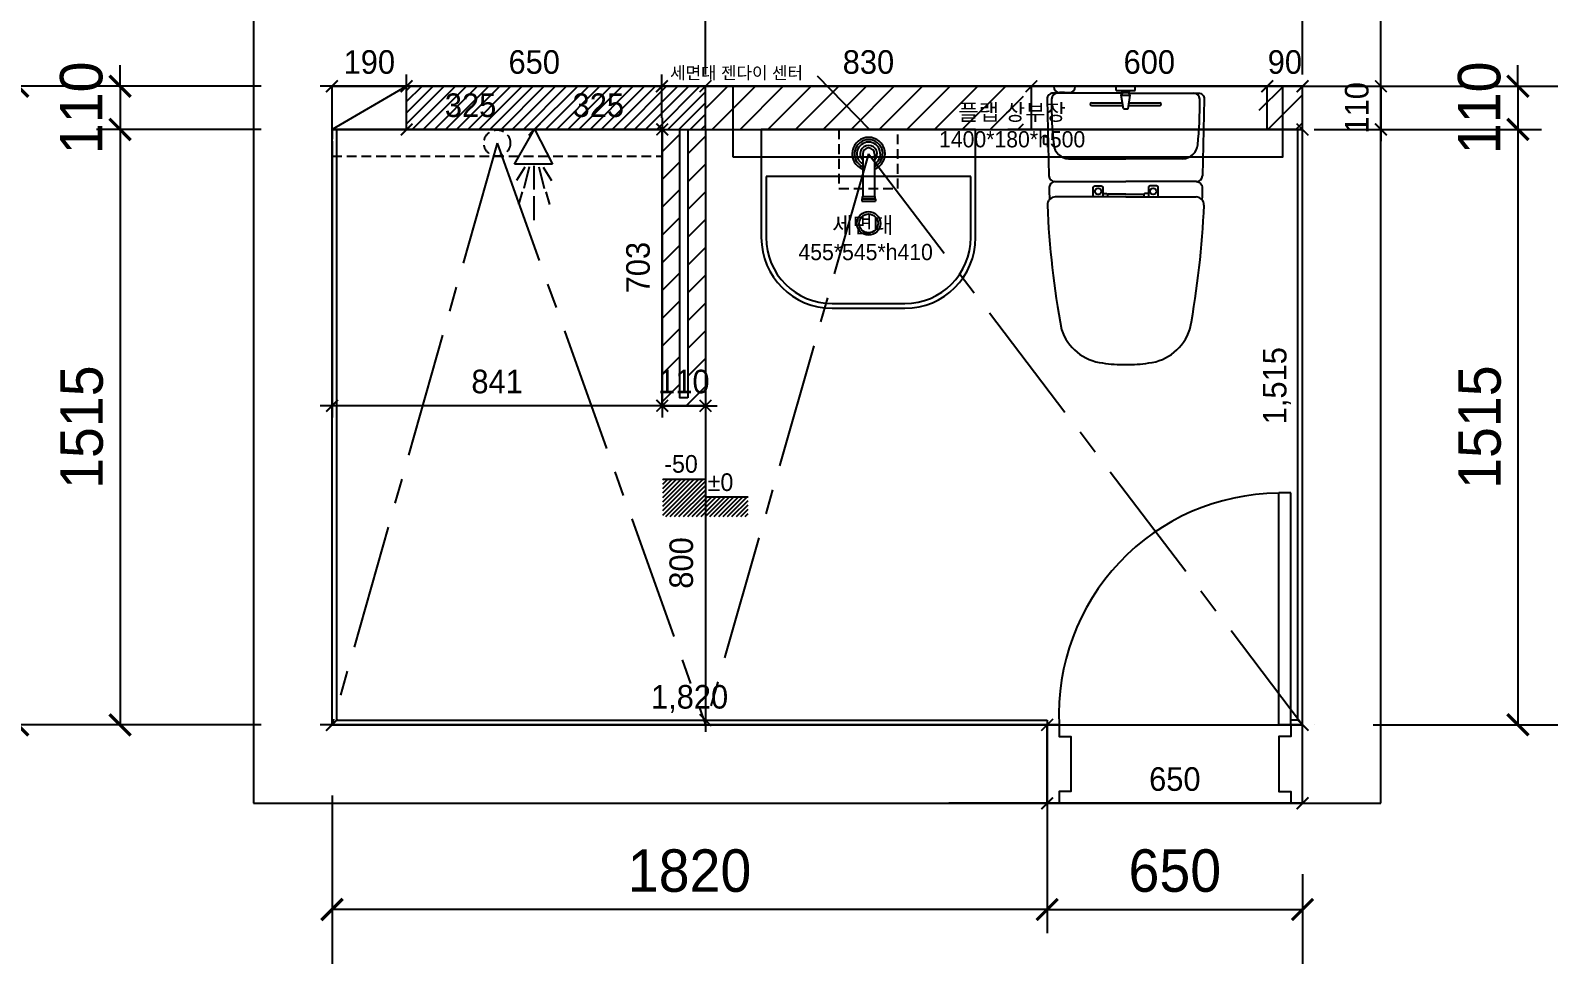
# Model space of a CAD drawing. Header units: millimetres. Extents: x 217202 to 745838, y -6815 to 171372.
# Drawn here: x 407338 to 411202, y 25966 to 28318 of the extents above; entities that cross this region are included whole.
import ezdxf

# ---------------------------------------------------------------- set-up
doc = ezdxf.new("R2010")
doc.units = ezdxf.units.MM
doc.header["$PDMODE"] = 3
for name, pattern in [('CENTER', [50.8, 31.75, -6.35, 6.35, -6.35]), ('DASHED', [0.75, 0.5, -0.25]), ('HIDDEN', [0.375, 0.25, -0.125])]:
    doc.linetypes.add(name, pattern=pattern)
doc.layers.get('DEFPOINTS').update_dxf_attribs({"color": 248})
for name, color, linetype in [('0-ELC TEXT', 7, 'Continuous'), ('03-WAL NEW', 3, 'Continuous'), ('06-FUR', 6, 'Continuous'), ('06-LIGHT', 4, 'Continuous'), ('07-DIM', 5, 'Continuous'), ('BATH', 4, 'Continuous'), ('C-WALL1', 2, 'Continuous'), ('CO-BATH', 6, 'Continuous'), ('FIN', 2, 'Continuous'), ('FUR', 8, 'DASHED'), ('HAT', 5, 'Continuous'), ('HL', 6, 'HIDDEN'), ('TOILET-1', 6, 'Continuous'), ('도면층4', 4, 'Continuous'), ('도면층5', 5, 'Continuous')]:
    doc.layers.add(name, color=color, linetype=linetype)
doc.styles.add('HY 울릉도 L', font='')
doc.styles.add('YOURNAME', font='HY울릉도M.TTF')
doc.styles.add('코레일둥고', font='Korail_Round_Gothic_Medium.ttf')
doc.styles.get('HY 울릉도 L').set_extended_font_data('HY울릉도L')
doc.dimstyles.new('30', dxfattribs={"dimscale": 30, "dimtxt": 2, "dimasz": 1, "dimexe": 1, "dimexo": 1, "dimgap": 1, "dimtad": 1, "dimdec": 0, "dimrnd": 0.05, "dimdsep": 46, "dimlunit": 6, "dimtxsty": 'HY 울릉도 L', "dimblk": 'ARCHTICK', "dimcen": 2.5, "dimdle": 1, "dimclrd": 133, "dimclre": 133, "dimclrt": 30, "dimadec": 0, "dimazin": 0, "dimtfac": 1, "dimtdec": 0, "dimtix": 1, "dimtmove": 2, "dimatfit": 3, "dimldrblk": 'ARCHTICK', "dimfxl": 1, "dimlwd": -1, "dimlwe": -1, "dimarcsym": 0})
doc.dimstyles.new('YOURNAME-60', dxfattribs={"dimscale": 60, "dimtxt": 1.8, "dimasz": 0.9, "dimexe": 1, "dimexo": 3, "dimgap": 0.7, "dimtad": 1, "dimdec": 0, "dimzin": 0, "dimdsep": 46, "dimtxsty": 'YOURNAME', "dimblk": 'ARCHTICK', "dimcen": 0, "dimclrd": 1, "dimclre": 1, "dimclrt": 7, "dimadec": 0, "dimazin": 0, "dimtfac": 1, "dimtdec": 0, "dimtix": 1, "dimtmove": 2, "dimatfit": 3, "dimldrblk": 'ARCHTICK', "dimfxl": 1, "dimtolj": 1, "dimtzin": 0, "dimarcsym": 0})

# ---------------------------------------------------------------- blocks, each defined once
blk = doc.blocks.new('_ArchTick')
at = {"color": 0, "linetype": 'ByBlock', "const_width": 0.15}
blk.add_lwpolyline([(-0.5, -0.5), (0.5, 0.5)], dxfattribs=at)
blk = doc.blocks.new('*D322')
at = {"layer": 'DEFPOINTS', "color": 0, "transparency": 16777216}
for p in [(407305.5, 28175.7), (407905.5, 28175.7), (407905.5, 26550.7)]:
    blk.add_point(p, dxfattribs=at)
at = {"layer": 'HAT', "color": 1, "lineweight": -2, "transparency": 16777216}
for p, q in [((407725.5, 28175.7), (407245.5, 28175.7)), ((407305.5, 26550.7), (407305.5, 28175.7)), ((407725.5, 26550.7), (407245.5, 26550.7))]:
    blk.add_line(p, q, dxfattribs=at)
at = {"layer": 'HAT', "color": 1, "lineweight": -2, "transparency": 16777216, "xscale": 54, "yscale": 54, "zscale": 54}
for p, rotation in [((407305.5, 28175.7), 90), ((407305.5, 26550.7), 270)]:
    blk.add_blockref('_ArchTick', p, dxfattribs=dict(at, rotation=rotation))
at = {"layer": 'HAT', "color": 7, "transparency": 16777216, "insert": (407207.2, 27363.2), "char_height": 108, "attachment_point": 5, "rotation": 90, "style": 'YOURNAME'}
blk.add_mtext('\\A1;1625', dxfattribs=at)
blk = doc.blocks.new('A$C4B2D31F0')
at = {"layer": 'FIN', "color": 4}
for p, q in [((185, 690.9), (20.4, 690.9)), ((37.2, 692.3), (24.7, 692.3)), ((37.2, 692.3), (49.7, 692.3)), ((200.9, 690.9), (365.5, 690.9)), ((47.7, 523.7), (192.9, 523.7)), ((338.2, 523.7), (192.9, 523.7)), ((12.6, 465.9), (192.9, 465.9)), ((373.3, 465.9), (192.9, 465.9)), ((192.9, 426.6), (13.7, 426.6)), ((192.9, 426.6), (372.2, 426.6))]:
    blk.add_line(p, q, dxfattribs=at)
for points in [[(20.4, 690.9), (7.9, 690.9, 0.421209), (-7.1, 675.5), (-2.4, 480.5, 0.001659)], [(365.5, 690.9), (378, 690.9, -0.421209), (392.9, 675.5), (388.3, 480.5, -0.001659)], [(12.6, 465.9, 0.371724), (-1.8, 451.2, 0.003515), (-1, 420.3, 0.320541)], [(373.3, 465.9, -0.371724), (387.7, 451.2, -0.003515), (386.9, 420.3, -0.320541)]]:
    blk.add_lwpolyline(points, format="xyb", dxfattribs=at)
for centre, radius, start, end in [((24.7, 707.3), 15, 180, 270), ((49.7, 707.3), 15, 270, 0), ((1004.3, 663.1), 1000, 179.3116, 185.9437), ((20.4, 674.9), 16, 90, 179.3116), ((365.5, 674.9), 16, 0.6884, 90), ((-618.4, 663.1), 1000, 354.0563, 0.6884), ((49.4, 563.7), 40, 185.9437, 267.5129), ((336.5, 563.7), 40, 272.4871, 354.0563), ((12.6, 480.9), 15, 181.3651, 270), ((373.3, 480.9), 15, 270, 358.6349), ((13.7, 406.6), 20, 90, 182.3333), ((372.2, 406.6), 20, 357.6667, 90), ((2197.7, 495.6), 2205.9, 182.3333, 190.6081), ((-1811.8, 495.6), 2205.9, 349.3919, 357.6667), ((148.7, 128.9), 125.5, 198.2964, 263.4241), ((237.2, 128.9), 125.5, 276.5759, 341.7036), ((192.9, 405.9), 405.9, 261.6993, 270), ((192.9, 405.9), 405.9, 270, 278.3007)]:
    blk.add_arc(centre, radius, start, end, dxfattribs=at)
at = {"layer": 'HL', "linetype": 'Continuous'}
for p, q in [((168.9, 697.3), (168.9, 707.3)), ((168.9, 697.3), (216.9, 697.3)), ((186, 692.5), (180.6, 697.3)), ((199.9, 692.5), (205.3, 697.3)), ((216.9, 697.3), (216.9, 707.3)), ((106.4, 666.3), (184.4, 666.3)), ((106.4, 659.3), (185.5, 659.3)), ((181.6, 685.5), (186, 692.5)), ((187, 651.2), (181.6, 685.5)), ((181.6, 685.5), (204.3, 685.5)), ((186, 692.5), (199.9, 692.5)), ((198.9, 651.2), (204.3, 685.5)), ((204.3, 685.5), (199.9, 692.5)), ((200.4, 659.3), (279.4, 659.3)), ((201.4, 666.3), (279.4, 666.3)), ((187, 651.2), (198.9, 651.2)), ((-12, 580.9), (-4.8, 580.9)), ((-16, 576.9), (-16, 564.8)), ((-12, 560.8), (-4.3, 560.8)), ((192.9, 433.7), (146.6, 433.7)), ((192.9, 433.7), (239.3, 433.7))]:
    blk.add_line(p, q, dxfattribs=at)
for points in [[(110.4, 426.6), (110.4, 450.8, -0.414214), (114.4, 454.8), (130.9, 454.8, -0.414214), (134.9, 450.8), (134.9, 435.2), (134.9, 426.6)], [(134.9, 435.2), (144.6, 435.2, -0.414214), (146.6, 433.2), (146.6, 426.6)], [(251, 435.2), (241.3, 435.2, 0.414214), (239.3, 433.2), (239.3, 426.6)], [(275.5, 426.6), (275.5, 450.8, 0.414214), (271.5, 454.8), (255, 454.8, 0.414214), (251, 450.8), (251, 435.2), (251, 426.6)]]:
    blk.add_lwpolyline(points, format="xyb", dxfattribs=at)
for centre in [(122.9, 440.9), (262.9, 440.9)]:
    blk.add_circle(centre, 8, dxfattribs=at)
for centre, radius, start, end in [((106.4, 662.8), 3.5, 90, 270), ((279.4, 662.8), 3.5, 270, 90), ((-12, 576.9), 4, 90, 180), ((-12, 564.8), 4, 180, 270)]:
    blk.add_arc(centre, radius, start, end, dxfattribs=at)
blk = doc.blocks.new('*D317')
at = {"layer": 'DEFPOINTS', "color": 0, "transparency": 16777216}
for p in [(407305.5, 28175.7), (408105.5, 28175.7), (408105.5, 26550.7)]:
    blk.add_point(p, dxfattribs=at)
at = {"layer": 'HAT', "color": 1, "lineweight": -2, "transparency": 16777216}
for p, q in [((407925.5, 28175.7), (407245.5, 28175.7)), ((407305.5, 26550.7), (407305.5, 28175.7)), ((407925.5, 26550.7), (407245.5, 26550.7))]:
    blk.add_line(p, q, dxfattribs=at)
at = {"layer": 'HAT', "color": 1, "lineweight": -2, "transparency": 16777216, "xscale": 54, "yscale": 54, "zscale": 54}
for p, rotation in [((407305.5, 28175.7), 90), ((407305.5, 26550.7), 270)]:
    blk.add_blockref('_ArchTick', p, dxfattribs=dict(at, rotation=rotation))
at = {"layer": 'HAT', "color": 7, "transparency": 16777216, "insert": (407207.2, 27363.2), "char_height": 108, "attachment_point": 5, "rotation": 90, "style": 'YOURNAME'}
blk.add_mtext('\\A1;1625', dxfattribs=at)
blk = doc.blocks.new('AC-8')
at = {"layer": 'BATH'}
for p, q in [((-50.8, 54), (-0.1, 142.7)), ((-0.1, 142.7), (45.4, 54)), ((45.4, 54), (-50.8, 54)), ((-24.7, 46.5), (-46.3, 12.2)), ((-13.5, 47.3), (-27.7, -7.9)), ((-1.6, 49.5), (-1.6, -10.8)), ((10.4, 47.3), (24.5, -7.9)), ((21.6, 46.5), (43.2, 12.2)), ((-31.4, -16.2), (-41.1, -49)), ((-1.6, -27.3), (-1.6, -88.5)), ((28.3, -16.2), (38, -49))]:
    blk.add_line(p, q, dxfattribs=at)
blk = doc.blocks.new('*D347')
at = {"layer": '06-FUR', "color": 133, "transparency": 16777216}
blk.add_line((408590.7, 28065.7), (408976, 28065.7), dxfattribs=at)
at = {"layer": 'DEFPOINTS', "color": 0, "transparency": 16777216}
for p in [(408620.7, 28065.7), (408946, 28065.7), (408946, 28065.7)]:
    blk.add_point(p, dxfattribs=at)
at = {"layer": '06-FUR', "color": 133, "transparency": 16777216, "xscale": 30, "yscale": 30, "zscale": 30, "rotation": 180}
blk.add_blockref('_ArchTick', (408620.7, 28065.7), dxfattribs=at)
at = {"layer": '06-FUR', "color": 133, "transparency": 16777216, "xscale": 30, "yscale": 30, "zscale": 30}
blk.add_blockref('_ArchTick', (408946, 28065.7), dxfattribs=at)
at = {"layer": '06-FUR', "color": 30, "transparency": 16777216, "insert": (408783.3, 28127), "char_height": 60, "attachment_point": 5, "style": 'HY 울릉도 L'}
blk.add_mtext('325', dxfattribs=at)
blk = doc.blocks.new('*D348')
at = {"layer": '06-FUR', "color": 133, "transparency": 16777216}
blk.add_line((408650.7, 28065.7), (408265.5, 28065.7), dxfattribs=at)
at = {"layer": 'DEFPOINTS', "color": 0, "transparency": 16777216}
for p in [(408295.5, 28065.7), (408295.5, 28065.7), (408620.7, 28065.7)]:
    blk.add_point(p, dxfattribs=at)
at = {"layer": '06-FUR', "color": 133, "transparency": 16777216, "xscale": 30, "yscale": 30, "zscale": 30, "rotation": 180}
blk.add_blockref('_ArchTick', (408295.5, 28065.7), dxfattribs=at)
at = {"layer": '06-FUR', "color": 133, "transparency": 16777216, "xscale": 30, "yscale": 30, "zscale": 30}
blk.add_blockref('_ArchTick', (408620.7, 28065.7), dxfattribs=at)
at = {"layer": '06-FUR', "color": 30, "transparency": 16777216, "insert": (408458.1, 28127), "char_height": 60, "attachment_point": 5, "style": 'HY 울릉도 L'}
blk.add_mtext('325', dxfattribs=at)
blk = doc.blocks.new('*D349')
at = {"layer": '06-FUR', "color": 133, "transparency": 16777216}
for p, q in [((408105.5, 28175.7), (408075.5, 28175.7)), ((408295.5, 28175.7), (408105.5, 28175.7)), ((408295.5, 28175.7), (408325.5, 28175.7))]:
    blk.add_line(p, q, dxfattribs=at)
at = {"layer": 'DEFPOINTS', "color": 0, "transparency": 16777216}
for p in [(408105.5, 28175.7), (408105.5, 28175.7), (408295.5, 28175.7)]:
    blk.add_point(p, dxfattribs=at)
at = {"layer": '06-FUR', "color": 133, "transparency": 16777216, "xscale": 30, "yscale": 30, "zscale": 30}
blk.add_blockref('_ArchTick', (408105.5, 28175.7), dxfattribs=at)
at = {"layer": '06-FUR', "color": 133, "transparency": 16777216, "xscale": 30, "yscale": 30, "zscale": 30, "rotation": 180}
blk.add_blockref('_ArchTick', (408295.5, 28175.7), dxfattribs=at)
at = {"layer": '06-FUR', "color": 30, "transparency": 16777216, "insert": (408200.5, 28237), "char_height": 60, "attachment_point": 5, "style": 'HY 울릉도 L'}
blk.add_mtext('190', dxfattribs=at)
blk = doc.blocks.new('*D350')
at = {"layer": '06-FUR', "color": 133, "transparency": 16777216}
for p, q in [((409056, 27392.7), (409056, 26532.7)), ((409086, 27362.7), (409086, 27362.7)), ((409086, 26562.7), (409086, 26562.7))]:
    blk.add_line(p, q, dxfattribs=at)
at = {"layer": 'DEFPOINTS', "color": 0, "transparency": 16777216}
for p in [(409056, 27362.7), (409056, 26562.7), (409056, 26562.7)]:
    blk.add_point(p, dxfattribs=at)
at = {"layer": '06-FUR', "color": 133, "transparency": 16777216, "xscale": 30, "yscale": 30, "zscale": 30}
for p, rotation in [((409056, 27362.7), 90), ((409056, 26562.7), 270)]:
    blk.add_blockref('_ArchTick', p, dxfattribs=dict(at, rotation=rotation))
at = {"layer": '06-FUR', "color": 30, "transparency": 16777216, "insert": (408994.7, 26962.7), "char_height": 60, "attachment_point": 5, "rotation": 90, "style": 'HY 울릉도 L'}
blk.add_mtext('800', dxfattribs=at)
blk = doc.blocks.new('*D351')
at = {"layer": '06-FUR', "color": 133, "transparency": 16777216}
blk.add_line((409855.5, 28175.7), (410515.5, 28175.7), dxfattribs=at)
at = {"layer": 'DEFPOINTS', "color": 0, "transparency": 16777216}
for p in [(409885.5, 28175.7), (410485.5, 28175.7), (410485.5, 28175.7)]:
    blk.add_point(p, dxfattribs=at)
at = {"layer": '06-FUR', "color": 133, "transparency": 16777216, "xscale": 30, "yscale": 30, "zscale": 30, "rotation": 180}
blk.add_blockref('_ArchTick', (409885.5, 28175.7), dxfattribs=at)
at = {"layer": '06-FUR', "color": 133, "transparency": 16777216, "xscale": 30, "yscale": 30, "zscale": 30}
blk.add_blockref('_ArchTick', (410485.5, 28175.7), dxfattribs=at)
at = {"layer": '06-FUR', "color": 30, "transparency": 16777216, "insert": (410185.5, 28237), "char_height": 60, "attachment_point": 5, "style": 'HY 울릉도 L'}
blk.add_mtext('600', dxfattribs=at)
blk = doc.blocks.new('*D352')
at = {"layer": '06-FUR', "color": 133, "transparency": 16777216}
for p, q in [((410485.5, 28175.7), (410455.5, 28175.7)), ((410485.5, 28175.7), (410575.5, 28175.7)), ((410575.5, 28175.7), (410605.5, 28175.7))]:
    blk.add_line(p, q, dxfattribs=at)
at = {"layer": 'DEFPOINTS', "color": 0, "transparency": 16777216}
for p in [(410485.5, 28175.7), (410575.5, 28175.7), (410575.5, 28175.7)]:
    blk.add_point(p, dxfattribs=at)
at = {"layer": '06-FUR', "color": 133, "transparency": 16777216, "xscale": 30, "yscale": 30, "zscale": 30}
blk.add_blockref('_ArchTick', (410485.5, 28175.7), dxfattribs=at)
at = {"layer": '06-FUR', "color": 133, "transparency": 16777216, "xscale": 30, "yscale": 30, "zscale": 30, "rotation": 180}
blk.add_blockref('_ArchTick', (410575.5, 28175.7), dxfattribs=at)
at = {"layer": '06-FUR', "color": 30, "transparency": 16777216, "insert": (410530.5, 28237), "char_height": 60, "attachment_point": 5, "style": 'HY 울릉도 L'}
blk.add_mtext('90', dxfattribs=at)
blk = doc.blocks.new('*D356')
at = {"layer": '06-FUR', "color": 133, "transparency": 16777216}
blk.add_line((409915.5, 28175.7), (409026, 28175.7), dxfattribs=at)
at = {"layer": 'DEFPOINTS', "color": 0, "transparency": 16777216}
for p in [(409056, 28175.7), (409056, 28175.7), (409885.5, 28175.7)]:
    blk.add_point(p, dxfattribs=at)
at = {"layer": '06-FUR', "color": 133, "transparency": 16777216, "xscale": 30, "yscale": 30, "zscale": 30, "rotation": 180}
blk.add_blockref('_ArchTick', (409056, 28175.7), dxfattribs=at)
at = {"layer": '06-FUR', "color": 133, "transparency": 16777216, "xscale": 30, "yscale": 30, "zscale": 30}
blk.add_blockref('_ArchTick', (409885.5, 28175.7), dxfattribs=at)
at = {"layer": '06-FUR', "color": 30, "transparency": 16777216, "insert": (409470.7, 28237), "char_height": 60, "attachment_point": 5, "style": 'HY 울릉도 L'}
blk.add_mtext('830', dxfattribs=at)
blk = doc.blocks.new('*D331')
at = {"layer": '06-FUR', "color": 133, "transparency": 16777216}
for p, q in [((409056, 28205.7), (409056, 28405.7)), ((410575.5, 28205.7), (410575.5, 28405.7)), ((410605.5, 28375.7), (409026, 28375.7))]:
    blk.add_line(p, q, dxfattribs=at)
at = {"layer": 'DEFPOINTS', "color": 0, "transparency": 16777216}
for p in [(409056, 28375.7), (409056, 28175.7), (410575.5, 28175.7)]:
    blk.add_point(p, dxfattribs=at)
at = {"layer": '06-FUR', "color": 133, "transparency": 16777216, "xscale": 30, "yscale": 30, "zscale": 30, "rotation": 180}
blk.add_blockref('_ArchTick', (409056, 28375.7), dxfattribs=at)
at = {"layer": '06-FUR', "color": 133, "transparency": 16777216, "xscale": 30, "yscale": 30, "zscale": 30}
blk.add_blockref('_ArchTick', (410575.5, 28375.7), dxfattribs=at)
at = {"layer": '06-FUR', "color": 30, "transparency": 16777216, "insert": (409815.7, 28441.6), "char_height": 60, "attachment_point": 5, "style": 'HY 울릉도 L'}
blk.add_mtext('1,520', dxfattribs=at)
blk = doc.blocks.new('*D358')
at = {"layer": '06-FUR', "color": 133, "transparency": 16777216}
for p, q in [((410605.5, 28175.7), (410805, 28175.7)), ((410775, 28175.7), (410775, 28205.7)), ((410775, 28175.7), (410775, 28065.7)), ((410605.5, 28065.7), (410805, 28065.7)), ((410775, 28065.7), (410775, 28035.7))]:
    blk.add_line(p, q, dxfattribs=at)
at = {"layer": 'DEFPOINTS', "color": 0, "transparency": 16777216}
for p in [(410575.5, 28175.7), (410575.5, 28065.7), (410775, 28065.7)]:
    blk.add_point(p, dxfattribs=at)
at = {"layer": '06-FUR', "color": 133, "transparency": 16777216, "xscale": 30, "yscale": 30, "zscale": 30}
for p, rotation in [((410775, 28175.7), 270), ((410775, 28065.7), 90)]:
    blk.add_blockref('_ArchTick', p, dxfattribs=dict(at, rotation=rotation))
at = {"layer": '06-FUR', "color": 30, "transparency": 16777216, "insert": (410713.8, 28120.7), "char_height": 60, "attachment_point": 5, "rotation": 90, "style": 'HY 울릉도 L'}
blk.add_mtext('110', dxfattribs=at)
blk = doc.blocks.new('*D353')
at = {"layer": '06-FUR', "color": 133, "transparency": 16777216}
for p, q in [((408946, 28095.7), (408946, 27332.7)), ((408976, 28065.7), (408976, 28065.7)), ((408976, 27362.7), (408976, 27362.7))]:
    blk.add_line(p, q, dxfattribs=at)
at = {"layer": 'DEFPOINTS', "color": 0, "transparency": 16777216}
for p in [(408946, 28065.7), (408946, 27362.7), (408946, 27362.7)]:
    blk.add_point(p, dxfattribs=at)
at = {"layer": '06-FUR', "color": 133, "transparency": 16777216, "xscale": 30, "yscale": 30, "zscale": 30}
for p, rotation in [((408946, 28065.7), 90), ((408946, 27362.7), 270)]:
    blk.add_blockref('_ArchTick', p, dxfattribs=dict(at, rotation=rotation))
at = {"layer": '06-FUR', "color": 30, "transparency": 16777216, "insert": (408884.6, 27714.2), "char_height": 60, "attachment_point": 5, "rotation": 90, "style": 'HY 울릉도 L'}
blk.add_mtext('703', dxfattribs=at)
blk = doc.blocks.new('*D330')
at = {"layer": '06-FUR', "color": 133, "transparency": 16777216}
for p, q in [((408946, 27362.7), (408916, 27362.7)), ((408946, 27392.7), (408946, 27392.7)), ((408946, 27362.7), (409056, 27362.7)), ((409056, 27392.7), (409056, 27392.7)), ((409056, 27362.7), (409086, 27362.7))]:
    blk.add_line(p, q, dxfattribs=at)
at = {"layer": 'DEFPOINTS', "color": 0, "transparency": 16777216}
for p in [(408946, 27362.7), (409056, 27362.7), (409056, 27362.7)]:
    blk.add_point(p, dxfattribs=at)
at = {"layer": '06-FUR', "color": 133, "transparency": 16777216, "xscale": 30, "yscale": 30, "zscale": 30}
blk.add_blockref('_ArchTick', (408946, 27362.7), dxfattribs=at)
at = {"layer": '06-FUR', "color": 133, "transparency": 16777216, "xscale": 30, "yscale": 30, "zscale": 30, "rotation": 180}
blk.add_blockref('_ArchTick', (409056, 27362.7), dxfattribs=at)
at = {"layer": '06-FUR', "color": 30, "transparency": 16777216, "insert": (409001, 27424), "char_height": 60, "attachment_point": 5, "style": 'HY 울릉도 L'}
blk.add_mtext('110', dxfattribs=at)
blk = doc.blocks.new('*D354')
at = {"layer": '06-FUR', "color": 133, "transparency": 16777216}
blk.add_line((409895.5, 26351.2), (410605.5, 26351.2), dxfattribs=at)
at = {"layer": 'DEFPOINTS', "color": 0, "transparency": 16777216}
for p in [(409925.5, 26351.2), (410575.5, 26351.2), (410575.5, 26351.2)]:
    blk.add_point(p, dxfattribs=at)
at = {"layer": '06-FUR', "color": 133, "transparency": 16777216, "xscale": 30, "yscale": 30, "zscale": 30, "rotation": 180}
blk.add_blockref('_ArchTick', (409925.5, 26351.2), dxfattribs=at)
at = {"layer": '06-FUR', "color": 133, "transparency": 16777216, "xscale": 30, "yscale": 30, "zscale": 30}
blk.add_blockref('_ArchTick', (410575.5, 26351.2), dxfattribs=at)
at = {"layer": '06-FUR', "color": 30, "transparency": 16777216, "insert": (410250.5, 26412.5), "char_height": 60, "attachment_point": 5, "style": 'HY 울릉도 L'}
blk.add_mtext('650', dxfattribs=at)
blk = doc.blocks.new('*D355')
at = {"layer": '06-FUR', "color": 133, "transparency": 16777216}
blk.add_line((409955.5, 26550.7), (408075.5, 26550.7), dxfattribs=at)
at = {"layer": 'DEFPOINTS', "color": 0, "transparency": 16777216}
for p in [(408105.5, 26550.7), (408105.5, 26550.7), (409925.5, 26550.7)]:
    blk.add_point(p, dxfattribs=at)
at = {"layer": '06-FUR', "color": 133, "transparency": 16777216, "xscale": 30, "yscale": 30, "zscale": 30}
for p, rotation in [((408105.5, 26550.7), 180.0000000002396), ((409925.5, 26550.7), 2.395683651457148e-10)]:
    blk.add_blockref('_ArchTick', p, dxfattribs=dict(at, rotation=rotation))
at = {"layer": '06-FUR', "color": 30, "transparency": 16777216, "insert": (409015.5, 26616.6), "char_height": 60, "attachment_point": 5, "style": 'HY 울릉도 L'}
blk.add_mtext('1,820', dxfattribs=at)
blk = doc.blocks.new('*D357')
at = {"layer": '06-FUR', "color": 133, "transparency": 16777216}
for p, q in [((410575.5, 26521.2), (410575.5, 28095.7)), ((410605.5, 28065.7), (410605.5, 28065.7)), ((410605.5, 26551.2), (410605.5, 26551.2))]:
    blk.add_line(p, q, dxfattribs=at)
at = {"layer": 'DEFPOINTS', "color": 0, "transparency": 16777216}
for p in [(410575.5, 28065.7), (410575.5, 28065.7), (410575.5, 26551.2)]:
    blk.add_point(p, dxfattribs=at)
at = {"layer": '06-FUR', "color": 133, "transparency": 16777216, "xscale": 30, "yscale": 30, "zscale": 30}
for p, rotation in [((410575.5, 28065.7), 90), ((410575.5, 26551.2), 270)]:
    blk.add_blockref('_ArchTick', p, dxfattribs=dict(at, rotation=rotation))
at = {"layer": '06-FUR', "color": 30, "transparency": 16777216, "insert": (410510.2, 27413.7), "char_height": 60, "attachment_point": 5, "rotation": 90, "style": 'HY 울릉도 L'}
blk.add_mtext('1,515', dxfattribs=at)
blk = doc.blocks.new('*D402')
at = {"layer": 'DEFPOINTS', "color": 0, "transparency": 16777216}
for p in [(408105.5, 26550.7), (409925.5, 26550.7), (408105.5, 26081.1)]:
    blk.add_point(p, dxfattribs=at)
at = {"layer": 'TOILET-1', "color": 1, "lineweight": -2, "transparency": 16777216}
for p, q in [((408105.5, 26370.7), (408105.5, 26021.1)), ((409925.5, 26370.7), (409925.5, 26021.1)), ((409925.5, 26081.1), (408105.5, 26081.1))]:
    blk.add_line(p, q, dxfattribs=at)
at = {"layer": 'TOILET-1', "color": 1, "lineweight": -2, "transparency": 16777216, "xscale": 54, "yscale": 54, "zscale": 54, "rotation": 180}
blk.add_blockref('_ArchTick', (408105.5, 26081.1), dxfattribs=at)
at = {"layer": 'TOILET-1', "color": 1, "lineweight": -2, "transparency": 16777216, "xscale": 54, "yscale": 54, "zscale": 54}
blk.add_blockref('_ArchTick', (409925.5, 26081.1), dxfattribs=at)
at = {"layer": 'TOILET-1', "color": 7, "transparency": 16777216, "insert": (409015.5, 26179.3), "char_height": 108, "attachment_point": 5, "style": 'YOURNAME'}
blk.add_mtext('\\A1;1820', dxfattribs=at)
blk = doc.blocks.new('*D403')
at = {"layer": 'DEFPOINTS', "color": 0, "transparency": 16777216}
for p in [(409925.5, 26351.2), (410575.5, 26351.2), (410575.5, 26081.1)]:
    blk.add_point(p, dxfattribs=at)
at = {"layer": 'TOILET-1', "color": 1, "lineweight": -2, "transparency": 16777216}
for p, q in [((409925.5, 26171.2), (409925.5, 26021.1)), ((410575.5, 26171.2), (410575.5, 26021.1)), ((409925.5, 26081.1), (410575.5, 26081.1))]:
    blk.add_line(p, q, dxfattribs=at)
at = {"layer": 'TOILET-1', "color": 1, "lineweight": -2, "transparency": 16777216, "xscale": 54, "yscale": 54, "zscale": 54, "rotation": 180}
blk.add_blockref('_ArchTick', (409925.5, 26081.1), dxfattribs=at)
at = {"layer": 'TOILET-1', "color": 1, "lineweight": -2, "transparency": 16777216, "xscale": 54, "yscale": 54, "zscale": 54}
blk.add_blockref('_ArchTick', (410575.5, 26081.1), dxfattribs=at)
at = {"layer": 'TOILET-1', "color": 7, "transparency": 16777216, "insert": (410250.5, 26179.3), "char_height": 108, "attachment_point": 5, "style": 'YOURNAME'}
blk.add_mtext('\\A1;650', dxfattribs=at)
blk = doc.blocks.new('*D481')
at = {"layer": '06-FUR', "color": 133, "transparency": 16777216}
for p, q in [((408975, 28175.7), (408265.5, 28175.7)), ((408295.5, 28095.7), (408295.5, 28205.7)), ((408945, 28095.7), (408945, 28205.7))]:
    blk.add_line(p, q, dxfattribs=at)
at = {"layer": 'DEFPOINTS', "color": 0, "transparency": 16777216}
for p in [(408295.5, 28175.7), (408295.5, 28065.7), (408945, 28065.7)]:
    blk.add_point(p, dxfattribs=at)
at = {"layer": '06-FUR', "color": 133, "transparency": 16777216, "xscale": 30, "yscale": 30, "zscale": 30, "rotation": 180}
blk.add_blockref('_ArchTick', (408295.5, 28175.7), dxfattribs=at)
at = {"layer": '06-FUR', "color": 133, "transparency": 16777216, "xscale": 30, "yscale": 30, "zscale": 30}
blk.add_blockref('_ArchTick', (408945, 28175.7), dxfattribs=at)
at = {"layer": '06-FUR', "color": 30, "transparency": 16777216, "insert": (408620.2, 28237), "char_height": 60, "attachment_point": 5, "style": 'HY 울릉도 L'}
blk.add_mtext('650', dxfattribs=at)
blk = doc.blocks.new('*D482')
at = {"layer": 'C-WALL1', "color": 1, "lineweight": -2, "transparency": 16777216}
for p, q in [((410755.5, 28175.7), (411508.4, 28175.7)), ((411448.4, 28175.7), (411448.4, 26551.2)), ((410755.5, 26551.2), (411508.4, 26551.2))]:
    blk.add_line(p, q, dxfattribs=at)
at = {"layer": 'DEFPOINTS', "color": 0, "transparency": 16777216}
for p in [(410575.5, 28175.7), (410575.5, 26551.2), (411448.4, 26551.2)]:
    blk.add_point(p, dxfattribs=at)
at = {"layer": 'C-WALL1', "color": 1, "lineweight": -2, "transparency": 16777216, "xscale": 54, "yscale": 54, "zscale": 54}
for p, rotation in [((411448.4, 28175.7), 90), ((411448.4, 26551.2), 270)]:
    blk.add_blockref('_ArchTick', p, dxfattribs=dict(at, rotation=rotation))
at = {"layer": 'C-WALL1', "color": 7, "transparency": 16777216, "insert": (411350.1, 27363.4), "char_height": 108, "attachment_point": 5, "rotation": 90, "style": 'YOURNAME'}
blk.add_mtext('\\A1;1625', dxfattribs=at)
blk = doc.blocks.new('*D483')
at = {"layer": 'C-WALL1', "color": 1, "lineweight": -2, "transparency": 16777216}
for p, q in [((411123.7, 28175.7), (411123.7, 28229.7)), ((410755.5, 28175.7), (411183.7, 28175.7)), ((411123.7, 28175.7), (411123.7, 28065.7)), ((410755.5, 28065.7), (411183.7, 28065.7)), ((411123.7, 28065.7), (411123.7, 28011.7))]:
    blk.add_line(p, q, dxfattribs=at)
at = {"layer": 'DEFPOINTS', "color": 0, "transparency": 16777216}
for p in [(410575.5, 28175.7), (410575.5, 28065.7), (411123.7, 28065.7)]:
    blk.add_point(p, dxfattribs=at)
at = {"layer": 'C-WALL1', "color": 1, "lineweight": -2, "transparency": 16777216, "xscale": 54, "yscale": 54, "zscale": 54}
for p, rotation in [((411123.7, 28175.7), 270), ((411123.7, 28065.7), 90)]:
    blk.add_blockref('_ArchTick', p, dxfattribs=dict(at, rotation=rotation))
at = {"layer": 'C-WALL1', "color": 7, "transparency": 16777216, "insert": (411025.6, 28120.7), "char_height": 108, "attachment_point": 5, "rotation": 90, "style": 'YOURNAME'}
blk.add_mtext('\\A1;110', dxfattribs=at)
blk = doc.blocks.new('*D484')
at = {"layer": 'C-WALL1', "color": 1, "lineweight": -2, "transparency": 16777216}
for p, q in [((410755.5, 28065.7), (411183.7, 28065.7)), ((411123.7, 28065.7), (411123.7, 26551.2)), ((410755.5, 26551.2), (411183.7, 26551.2))]:
    blk.add_line(p, q, dxfattribs=at)
at = {"layer": 'DEFPOINTS', "color": 0, "transparency": 16777216}
for p in [(410575.5, 28065.7), (410575.5, 26551.2), (411123.7, 26551.2)]:
    blk.add_point(p, dxfattribs=at)
at = {"layer": 'C-WALL1', "color": 1, "lineweight": -2, "transparency": 16777216, "xscale": 54, "yscale": 54, "zscale": 54}
for p, rotation in [((411123.7, 28065.7), 90), ((411123.7, 26551.2), 270)]:
    blk.add_blockref('_ArchTick', p, dxfattribs=dict(at, rotation=rotation))
at = {"layer": 'C-WALL1', "color": 7, "transparency": 16777216, "insert": (411026.6, 27308.4), "char_height": 108, "attachment_point": 5, "rotation": 90, "style": 'YOURNAME'}
blk.add_mtext('\\A1;1515', dxfattribs=at)
blk = doc.blocks.new('*D485')
at = {"layer": 'C-WALL1', "color": 1, "lineweight": -2, "transparency": 16777216}
for p, q in [((408105.5, 26171.2), (408105.5, 25723.1)), ((410575.5, 26171.2), (410575.5, 25723.1)), ((410575.5, 25783.1), (408105.5, 25783.1))]:
    blk.add_line(p, q, dxfattribs=at)
at = {"layer": 'DEFPOINTS', "color": 0, "transparency": 16777216}
for p in [(408105.5, 26351.2), (410575.5, 26351.2), (408105.5, 25783.1)]:
    blk.add_point(p, dxfattribs=at)
at = {"layer": 'C-WALL1', "color": 1, "lineweight": -2, "transparency": 16777216, "xscale": 54, "yscale": 54, "zscale": 54, "rotation": 180}
blk.add_blockref('_ArchTick', (408105.5, 25783.1), dxfattribs=at)
at = {"layer": 'C-WALL1', "color": 1, "lineweight": -2, "transparency": 16777216, "xscale": 54, "yscale": 54, "zscale": 54}
blk.add_blockref('_ArchTick', (410575.5, 25783.1), dxfattribs=at)
at = {"layer": 'C-WALL1', "color": 7, "transparency": 16777216, "insert": (409340.5, 25881.2), "char_height": 108, "attachment_point": 5, "style": 'YOURNAME'}
blk.add_mtext('\\A1;2470', dxfattribs=at)
blk = doc.blocks.new('*D486')
at = {"layer": 'C-WALL1', "color": 1, "lineweight": -2, "transparency": 16777216}
for p, q in [((407566.1, 28175.7), (407566.1, 28229.7)), ((407925.5, 28175.7), (407506.1, 28175.7)), ((407566.1, 28175.7), (407566.1, 28065.7)), ((407925.5, 28065.7), (407506.1, 28065.7)), ((407566.1, 28065.7), (407566.1, 28011.7))]:
    blk.add_line(p, q, dxfattribs=at)
at = {"layer": 'DEFPOINTS', "color": 0, "transparency": 16777216}
for p in [(408105.5, 28175.7), (407566.1, 28065.7), (408105.5, 28065.7)]:
    blk.add_point(p, dxfattribs=at)
at = {"layer": 'C-WALL1', "color": 1, "lineweight": -2, "transparency": 16777216, "xscale": 54, "yscale": 54, "zscale": 54}
for p, rotation in [((407566.1, 28175.7), 270), ((407566.1, 28065.7), 90)]:
    blk.add_blockref('_ArchTick', p, dxfattribs=dict(at, rotation=rotation))
at = {"layer": 'C-WALL1', "color": 7, "transparency": 16777216, "insert": (407467.9, 28120.7), "char_height": 108, "attachment_point": 5, "rotation": 90, "style": 'YOURNAME'}
blk.add_mtext('\\A1;110', dxfattribs=at)
blk = doc.blocks.new('*D487')
at = {"layer": 'C-WALL1', "color": 1, "lineweight": -2, "transparency": 16777216}
for p, q in [((407925.5, 28065.7), (407506.1, 28065.7)), ((407566.1, 28065.7), (407566.1, 26550.7)), ((407925.5, 26550.7), (407506.1, 26550.7))]:
    blk.add_line(p, q, dxfattribs=at)
at = {"layer": 'DEFPOINTS', "color": 0, "transparency": 16777216}
for p in [(408105.5, 28065.7), (407566.1, 26550.7), (408105.5, 26550.7)]:
    blk.add_point(p, dxfattribs=at)
at = {"layer": 'C-WALL1', "color": 1, "lineweight": -2, "transparency": 16777216, "xscale": 54, "yscale": 54, "zscale": 54}
for p, rotation in [((407566.1, 28065.7), 90), ((407566.1, 26550.7), 270)]:
    blk.add_blockref('_ArchTick', p, dxfattribs=dict(at, rotation=rotation))
at = {"layer": 'C-WALL1', "color": 7, "transparency": 16777216, "insert": (407469, 27308.2), "char_height": 108, "attachment_point": 5, "rotation": 90, "style": 'YOURNAME'}
blk.add_mtext('\\A1;1515', dxfattribs=at)
blk = doc.blocks.new('*D488')
at = {"layer": '06-FUR', "color": 133, "transparency": 16777216}
for p, q in [((408105.5, 28035.7), (408105.5, 27332.7)), ((408946, 28035.7), (408946, 27332.7)), ((408976, 27362.7), (408075.5, 27362.7))]:
    blk.add_line(p, q, dxfattribs=at)
at = {"layer": 'DEFPOINTS', "color": 0, "transparency": 16777216}
for p in [(408105.5, 28065.7), (408946, 28065.7), (408105.5, 27362.7)]:
    blk.add_point(p, dxfattribs=at)
at = {"layer": '06-FUR', "color": 133, "transparency": 16777216, "xscale": 30, "yscale": 30, "zscale": 30, "rotation": 180}
blk.add_blockref('_ArchTick', (408105.5, 27362.7), dxfattribs=at)
at = {"layer": '06-FUR', "color": 133, "transparency": 16777216, "xscale": 30, "yscale": 30, "zscale": 30}
blk.add_blockref('_ArchTick', (408946, 27362.7), dxfattribs=at)
at = {"layer": '06-FUR', "color": 30, "transparency": 16777216, "insert": (408525.7, 27424), "char_height": 60, "attachment_point": 5, "style": 'HY 울릉도 L'}
blk.add_mtext('841', dxfattribs=at)

msp = doc.modelspace()

# ---------------------------------------------------------------- hatches: boundary and pattern name
h = msp.add_hatch()
h.set_pattern_fill('ANSI31', color=8, scale=2.5, angle=180)
h.set_pattern_definition([(225, (338844.979, -53232.852), (5.6126601, -5.6126601), [])])
h.paths.add_polyline_path([(408947.5, 27175.9), (409056, 27175.9), (409056, 27130.9), (409164.4, 27130.9), (409164.4, 27080.9), (408947.5, 27080.9)])
at = {"layer": '03-WAL NEW'}
h = msp.add_hatch(dxfattribs=at)
h.set_pattern_fill('_USER', color=8, scale=20, angle=45, pattern_type=0)
h.set_pattern_definition([(45, (34752.58, 4045.714), (-14.1421356, 14.1421356), [])])
h.paths.add_polyline_path([(408295.5, 28175.7), (408295.5, 28065.7), (408620.7, 28065.7), (408621, 28066.2), (408621.3, 28065.7), (408946, 28065.7), (409056, 28065.7), (409056, 28175.7)])
h.paths.add_polyline_path([(408691.9, 28070.2), (408874.8, 28070.2), (408874.8, 28183.6), (408691.9, 28183.6)], flags=9)
h.paths.add_polyline_path([(408366.6, 28070.2), (408549.5, 28070.2), (408549.5, 28183.6), (408366.6, 28183.6)], flags=9)
h = msp.add_hatch(dxfattribs=at)
h.set_pattern_fill('_USER', color=8, scale=50, angle=45, pattern_type=0)
h.set_pattern_definition([(45, (34752.58, 4045.714), (-35.355339, 35.355339), [])])
h.paths.add_polyline_path([(409056, 28065.7), (409011, 28065.7), (409011, 27382.7), (408991, 27382.7), (408991, 28065.7), (408946, 28065.7), (408946, 27997.7), (408946, 27965.7), (408946, 27362.7), (409056, 27362.7)])
h.paths.add_polyline_path([(409125.5, 28175.7), (409056, 28175.7), (409056, 28065.7), (409125.5, 28065.7)])
h.paths.add_polyline_path([(409865.5, 28175.3), (409125.5, 28175.7), (409125.5, 28065.7), (409253.7, 28065.7), (409253.7, 28067.1), (409403.7, 28067.1), (409865.5, 28066.1)])
h.paths.add_polyline_path([(410525.5, 28175.7), (410465.5, 28175.7), (410465.5, 28065.7), (410525.5, 28065.7)])
h.paths.add_polyline_path([(410575.5, 28175.7), (410525.5, 28175.7), (410525.5, 28065.7), (410575.5, 28065.7)])
h.paths.add_polyline_path([(409618.3, 28065.7), (410050.2, 28065.7)])

# ---------------------------------------------------------------- linework, layer by layer
at = {"layer": '06-LIGHT'}
msp.add_lwpolyline([(408947.5, 27175.9), (409056, 27175.9), (409056, 27130.9), (409164.4, 27130.9)], dxfattribs=at)
at = {"layer": '07-DIM'}
for p, q in [((408117.5, 26562.7), (408117.5, 28065.7)), ((410563.5, 26563.2), (410563.5, 28065.7)), ((408117.5, 26562.7), (409925.5, 26562.7)), ((409925.5, 26562.7), (409925.5, 26550.7)), ((410545.5, 26551.2), (410545.5, 26563.2)), ((410545.5, 26563.2), (410563.5, 26563.2))]:
    msp.add_line(p, q, dxfattribs=at)
at = {"layer": 'C-WALL1'}
for p, q in [((407905.5, 28375.7), (407905.5, 26351.2)), ((410775, 26351.2), (410775, 28375.7)), ((410775, 26351.2), (410775, 28375.7)), ((408105.5, 26550.7), (408105.5, 28175.7)), ((408105.5, 26550.7), (408105.5, 28175.7)), ((408105.5, 28175.7), (410575.5, 28175.7)), ((410575.5, 28175.7), (408105.5, 28175.7)), ((410575.5, 26351.2), (410575.5, 28175.7)), ((410575.5, 26351.2), (410575.5, 28175.7)), ((408105.5, 26550.7), (409925.5, 26550.7)), ((408105.5, 26550.7), (409925.5, 26550.7)), ((409925.5, 26351.2), (409925.5, 26550.7)), ((409925.5, 26351.2), (409925.5, 26550.7)), ((407905.5, 26351.2), (408105.5, 26351.2)), ((408105.5, 26351.2), (409925.5, 26351.2)), ((408105.5, 26351.2), (409925.5, 26351.2)), ((410575.5, 26351.2), (410775, 26351.2)), ((410575.5, 26351.2), (410775, 26351.2))]:
    msp.add_line(p, q, dxfattribs=at)
at = {"layer": 'CO-BATH'}
for p, q in [((409198.1, 28065.7), (409198.1, 27790.8)), ((409743.3, 28065.7), (409198.1, 28065.7)), ((409743.3, 27790.8), (409743.3, 28065.7)), ((409378.1, 27610.8), (409563.3, 27610.8))]:
    msp.add_line(p, q, dxfattribs=at)
at = {"layer": 'CO-BATH', "color": 8}
for p, q in [((409456.1, 28003.7), (409456.1, 27895.1)), ((409486.1, 28003.7), (409486.1, 27895.1)), ((409210.1, 27945.7), (409210.1, 27790.8)), ((409731.3, 27945.7), (409210.1, 27945.7)), ((409731.3, 27790.8), (409731.3, 27945.7)), ((409453.7, 27889.1), (409453.7, 27883.1)), ((409453.7, 27883.1), (409488.5, 27883.1)), ((409454.9, 27895.1), (409454.9, 27889.1)), ((409487.3, 27895.1), (409487.3, 27889.1)), ((409488.5, 27889.1), (409488.5, 27883.1)), ((409378.1, 27622.8), (409563.3, 27622.8))]:
    msp.add_line(p, q, dxfattribs=at)
at = {"layer": 'CO-BATH', "color": 251}
for p, q in [((409453.7, 27889.1), (409488.5, 27889.1)), ((409454.9, 27895.1), (409487.3, 27895.1))]:
    msp.add_line(p, q, dxfattribs=at)
at = {"layer": 'CO-BATH', "color": 8}
msp.add_circle((409471.1, 27826.7), 30, dxfattribs=at)
at = {"layer": 'CO-BATH', "color": 251}
msp.add_circle((409471.1, 27826.7), 24, dxfattribs=at)
at = {"layer": 'CO-BATH', "color": 8}
for centre, radius, start, end in [((409471.1, 28003.7), 42, 290.9248, 249.0751), ((409471.1, 28003.7), 15, 360, 180), ((409378.1, 27790.8), 168, 180, 270), ((409563.3, 27790.8), 168, 270, 0)]:
    msp.add_arc(centre, radius, start, end, dxfattribs=at)
at = {"layer": 'CO-BATH', "color": 251}
for radius, start, end in [(36, 294.6243, 245.3757), (30, 300, 240), (21.6, 313.9829, 226.017)]:
    msp.add_arc((409471.1, 28003.7), radius, start, end, dxfattribs=at)
at = {"layer": 'CO-BATH'}
for centre, start, end in [((409378.1, 27790.8), 180, 270), ((409563.3, 27790.8), 270, 0)]:
    msp.add_arc(centre, 180, start, end, dxfattribs=at)
at = {"layer": 'FUR', "linetype": 'CENTER', "ltscale": 10}
for p, q in [((408525.7, 28031.2), (408105.5, 26550.7)), ((408525.7, 28031.2), (409056, 26550.7)), ((409471.1, 28003.7), (409056, 26550.7)), ((409471.1, 28003.7), (410575.5, 26551.2))]:
    msp.add_line(p, q, dxfattribs=at)
at = {"layer": 'FUR', "ltscale": 50}
for points in [[(408105.5, 27997.7), (408946, 27997.7), (408946, 28065.7), (408105.5, 28065.7)], [(409395.7, 27915.7), (409545.7, 27915.7), (409545.7, 28065.7), (409395.7, 28065.7)]]:
    msp.add_lwpolyline(points, close=True, dxfattribs=at)
msp.add_circle((408525.7, 28031.2), 33.5, dxfattribs=at)
at = {"layer": 'TOILET-1'}
for p, q in [((408295.5, 28175.7), (408105.5, 28065.7)), ((408295.5, 28065.7), (408295.5, 28175.7)), ((409056, 28065.7), (409056, 28175.7)), ((409885.5, 28065.7), (409885.5, 28175.7)), ((410485.5, 28065.7), (410485.5, 28175.7)), ((408946, 28065.7), (408105.5, 28065.7)), ((408105.5, 28065.7), (408295.5, 28065.7)), ((408295.5, 28065.7), (408946, 28065.7)), ((408946, 27362.7), (408946, 28065.7)), ((408946, 28065.7), (409056, 28065.7)), ((408946, 28065.7), (408946, 27965.7)), ((409056, 28065.7), (409056, 27362.7)), ((409056, 28065.7), (410575.5, 28065.7)), ((409470.7, 28065.7), (409471.1, 28068.5)), ((410425.5, 28065.7), (409825.5, 28065.7)), ((410575.5, 28065.7), (410425.5, 28065.7)), ((409056, 27362.7), (408946, 27362.7)), ((408105.5, 26550.7), (408105.5, 26910.7))]:
    msp.add_line(p, q, dxfattribs=at)
at = {"layer": 'TOILET-1', "color": 240, "true_color": 0xed1f24}
msp.add_line((409340.5, 28202.6), (409473.1, 28065.6), dxfattribs=at)
at = {"layer": 'TOILET-1'}
for points in [[(409125.5, 27995.7), (410525.5, 27995.7), (410525.5, 28175.7), (409125.5, 28175.7)], [(409011, 27382.7), (408991, 27382.7), (408991, 28065.7), (409011, 28065.7)]]:
    msp.add_lwpolyline(points, close=True, dxfattribs=at)
at = {"layer": '도면층4'}
for p, q in [((410515.5, 26551.2), (410515.5, 27141.2)), ((410545.5, 27141.2), (410515.5, 27141.2)), ((410515.5, 26551.2), (410515.5, 27141.2)), ((410545.5, 27141.2), (410515.5, 27141.2)), ((410545.5, 26551.2), (410545.5, 27141.2)), ((410545.5, 26551.2), (410545.5, 27141.2)), ((409675.5, 26551.2), (410575.5, 26551.2)), ((409675.5, 26551.2), (410575.5, 26551.2)), ((410545.5, 26551.2), (410515.5, 26551.2)), ((410545.5, 26551.2), (410515.5, 26551.2)), ((410575.5, 26351.2), (409675.5, 26351.2)), ((410575.5, 26351.2), (409675.5, 26351.2))]:
    msp.add_line(p, q, dxfattribs=at)
for points in [[(409926, 26551.6), (409956, 26551.6), (409956, 26521.6), (409986, 26521.6), (409986, 26381.6), (409956, 26381.6), (409956, 26351.6), (409926, 26351.6), (409926, 26551.6)], [(409926, 26551.6), (409956, 26551.6), (409956, 26521.6), (409986, 26521.6), (409986, 26381.6), (409956, 26381.6), (409956, 26351.6), (409926, 26351.6), (409926, 26551.6)], [(410575.5, 26551.2), (410545.5, 26551.2), (410545.5, 26521.2), (410515.5, 26521.2), (410515.5, 26381.2), (410545.5, 26381.2), (410545.5, 26351.2), (410575.5, 26351.2), (410575.5, 26551.2)], [(410575.5, 26551.2), (410545.5, 26551.2), (410545.5, 26521.2), (410515.5, 26521.2), (410515.5, 26381.2), (410545.5, 26381.2), (410545.5, 26351.2), (410575.5, 26351.2), (410575.5, 26551.2)]]:
    msp.add_lwpolyline(points, dxfattribs=at)
at = {"layer": '도면층5'}
msp.add_arc((410519, 26576.9), 563.6, 90.6055, 182.6186, dxfattribs=at)
msp.add_arc((410519, 26576.9), 563.6, 90.6055, 182.6186, dxfattribs=at)

# ---------------------------------------------------------------- block references
msp.add_blockref('A$C4B2D31F0', (409932.5, 27467.3))
at = {"layer": 'C-WALL1'}
msp.add_blockref('AC-8', (408621.1, 27923.5), dxfattribs=at)

# ---------------------------------------------------------------- texts
at = {"layer": '0-ELC TEXT', "color": 240, "true_color": 0xed1f24, "insert": (408965.9, 28225.4), "char_height": 31.414, "attachment_point": 1, "style": '코레일둥고'}
msp.add_mtext_dynamic_manual_height_columns('{\\fGulim|b0|i0|c129|p50;세면대 젠다이 센터}', width=383.116, gutter_width=1748, heights=[0], dxfattribs=at)
at = {"layer": '0-ELC TEXT', "char_height": 41.241, "attachment_point": 1, "style": '코레일둥고'}
for s, insert in [('\\pxqc;{\\fGulim|b0|i0|c129|p50;플랩 상부장\\P1400*180*h500}', (409544.8, 28130.2)), ('\\pxqc;{\\fGulim|b0|i0|c129|p50;세면대\\P 455*545*h410}', (409164.5, 27843.2))]:
    msp.add_mtext_dynamic_manual_height_columns(s, width=583.253, gutter_width=2294.7, heights=[0], dxfattribs=dict(at, insert=insert))
at = {"layer": '도면층4', "style": '코레일둥고'}
for s, p in [('-50', (408951.3, 27192.3)), ('%%P0', (409061.8, 27145.8))]:
    msp.add_text(s, height=45, dxfattribs=at).set_placement(p)

# ---------------------------------------------------------------- dimensions: what is measured, and where the dimension line sits
at = {"layer": '06-FUR'}
for base, p1, p2, picture, middle in [((409055.9546, 28375.6988), (410575.4993, 28175.6988), (409055.9546, 28175.6988), '*D331', (409815.727, 28441.6418)), ((408105.5, 28175.7), (408295.5, 28175.7), (408105.5, 28175.7), '*D349', (408200.5, 28237)), ((408295.4539, 28175.6988), (408944.9546, 28065.6988), (408295.4539, 28065.6988), '*D481', (408620.2043, 28237.0014)), ((409055.9546, 28175.6988), (409885.4993, 28175.6988), (409055.9546, 28175.6988), '*D356', (409470.727, 28237.0421)), ((410485.5, 28175.7), (409885.5, 28175.7), (410485.5, 28175.7), '*D351', (410185.5, 28237)), ((410575.5, 28175.7), (410485.5, 28175.7), (410575.5, 28175.7), '*D352', (410530.5, 28237)), ((408295.5, 28065.7), (408620.7, 28065.7), (408295.5, 28065.7), '*D348', (408458.1, 28127)), ((408946, 28065.7), (408620.7, 28065.7), (408946, 28065.7), '*D347', (408783.3, 28127)), ((408105.4539, 27362.6988), (408945.9546, 28065.6988), (408105.4539, 28065.6988), '*D488', (408525.7043, 27424.0014)), ((409056, 27362.7), (408946, 27362.7), (409056, 27362.7), '*D330', (409001, 27424)), ((410575.5, 26351.2), (409925.5, 26351.2), (410575.5, 26351.2), '*D354', (410250.5, 26412.5))]:
    dim = msp.add_linear_dim(base=base, p1=p1, p2=p2, dimstyle='30', override={"dimfxl": 1.25}, dxfattribs=at)
    dim.commit()
    dim.dimension.update_dxf_attribs({"geometry": picture, "text_midpoint": middle})
for base, p1, p2, picture, middle in [((410775, 28065.7), (410575.5, 28175.7), (410575.5, 28065.7), '*D358', (410713.8, 28120.7)), ((408946, 27362.7), (408946, 28065.7), (408946, 27362.7), '*D353', (408884.6, 27714.2)), ((409056, 26562.7), (409056, 27362.7), (409056, 26562.7), '*D350', (408994.7, 26962.7))]:
    dim = msp.add_linear_dim(base=base, p1=p1, p2=p2, angle=90, dimstyle='30', override={"dimfxl": 1.25}, dxfattribs=at)
    dim.commit()
    dim.dimension.update_dxf_attribs({"geometry": picture, "text_midpoint": middle})
dim = msp.add_linear_dim(base=(410575.4993, 28065.6988), p1=(410575.4993, 26551.1564), p2=(410575.4993, 28065.6988), angle=90, dimstyle='30', override={"dimfxl": 1.25}, dxfattribs=at)
dim.commit()
dim.dimension.update_dxf_attribs({"geometry": '*D357', "text_midpoint": (410510.2076, 27413.72), "dimtype": 160})
dim = msp.add_aligned_dim(p1=(409925.5, 26550.7), p2=(408105.5, 26550.7), distance=0, dimstyle='30', override={"dimfxl": 1.25}, dxfattribs=at)
dim.commit()
dim.dimension.update_dxf_attribs({"geometry": '*D355', "text_midpoint": (409015.5, 26616.6)})
at = {"layer": 'C-WALL1'}
for base, p1, p2, picture, middle in [((407566.1, 28065.7), (408105.5, 28175.7), (408105.5, 28065.7), '*D486', (407467.9, 28120.7)), ((407566.1, 26550.7), (408105.5, 28065.7), (408105.5, 26550.7), '*D487', (407469, 27308.2)), ((411123.7142, 26551.1564), (410575.4993, 28065.6988), (410575.4993, 26551.1564), '*D484', (411026.6356, 27308.4276))]:
    dim = msp.add_linear_dim(base=base, p1=p1, p2=p2, angle=90, dimstyle='YOURNAME-60', dxfattribs=at)
    dim.commit()
    dim.dimension.update_dxf_attribs({"geometry": picture, "text_midpoint": middle})
for p1, p2, distance, picture, middle in [((410575.5, 28175.7), (410575.5, 28065.7), 548.2, '*D483', (411025.6, 28120.7)), ((410575.4993, 28175.6988), (410575.4993, 26551.1564), 872.8609, '*D482', (411350.1312, 27363.4276))]:
    dim = msp.add_aligned_dim(p1=p1, p2=p2, distance=distance, dimstyle='YOURNAME-60', dxfattribs=at)
    dim.commit()
    dim.dimension.update_dxf_attribs({"geometry": picture, "text_midpoint": middle})
dim = msp.add_linear_dim(base=(408105.5, 25783.1), p1=(410575.5, 26351.2), p2=(408105.5, 26351.2), dimstyle='YOURNAME-60', dxfattribs=at)
dim.commit()
dim.dimension.update_dxf_attribs({"geometry": '*D485', "text_midpoint": (409340.5, 25881.2)})
at = {"layer": 'HAT'}
for p1, p2, picture in [((407905.5, 26550.7), (407905.5, 28175.7), '*D322'), ((408105.5, 26550.7), (408105.5, 28175.7), '*D317')]:
    dim = msp.add_linear_dim(base=(407305.5, 28175.7), p1=p1, p2=p2, angle=270, dimstyle='YOURNAME-60', dxfattribs=at)
    dim.commit()
    dim.dimension.update_dxf_attribs({"geometry": picture, "text_midpoint": (407207.2, 27363.2)})
at = {"layer": 'TOILET-1'}
for base, p1, p2, picture, middle in [((408105.5, 26081.1), (409925.5, 26550.7), (408105.5, 26550.7), '*D402', (409015.5, 26179.3)), ((410575.5, 26081.1), (409925.5, 26351.2), (410575.5, 26351.2), '*D403', (410250.5, 26179.3))]:
    dim = msp.add_linear_dim(base=base, p1=p1, p2=p2, dimstyle='YOURNAME-60', dxfattribs=at)
    dim.commit()
    dim.dimension.update_dxf_attribs({"geometry": picture, "text_midpoint": middle})

doc.saveas('drawing.dxf')
